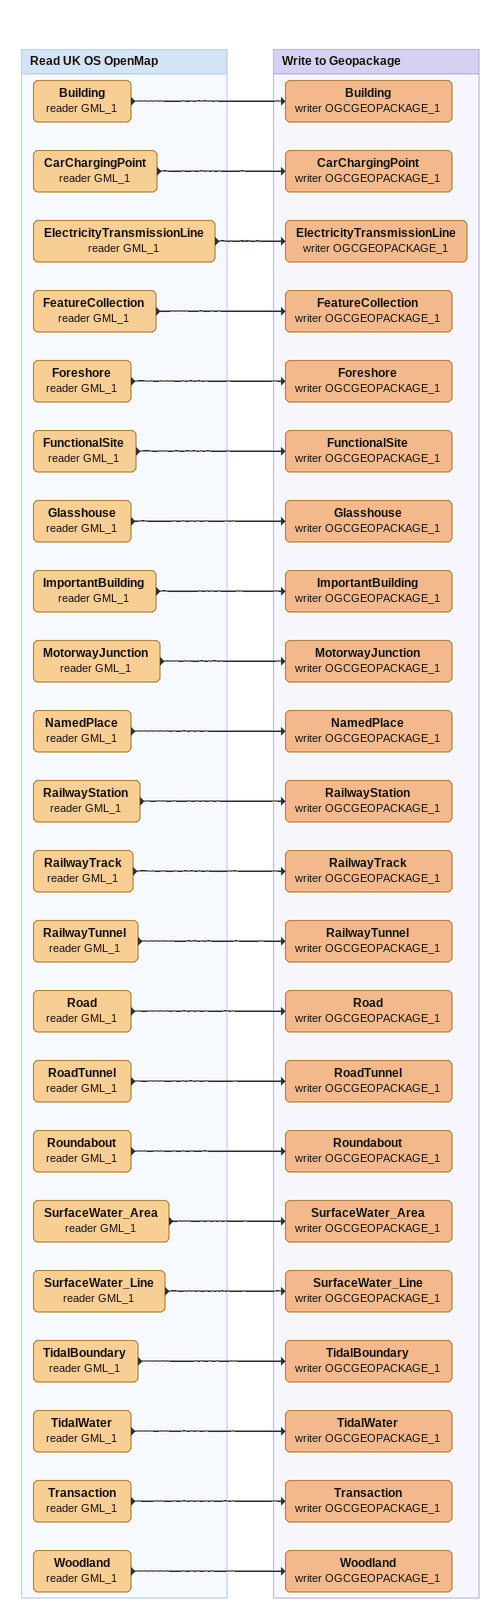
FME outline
Bookmark: Read UK OS OpenMap
ElectricityTransmissionLine (reader GML_1)
    -> ElectricityTransmissionLine (writer OGCGEOPACKAGE_1)
Building (reader GML_1)
    -> Building (writer OGCGEOPACKAGE_1)
CarChargingPoint (reader GML_1)
    -> CarChargingPoint (writer OGCGEOPACKAGE_1)
FeatureCollection (reader GML_1)
    -> FeatureCollection (writer OGCGEOPACKAGE_1)
Foreshore (reader GML_1)
    -> Foreshore (writer OGCGEOPACKAGE_1)
FunctionalSite (reader GML_1)
    -> FunctionalSite (writer OGCGEOPACKAGE_1)
Glasshouse (reader GML_1)
    -> Glasshouse (writer OGCGEOPACKAGE_1)
ImportantBuilding (reader GML_1)
    -> ImportantBuilding (writer OGCGEOPACKAGE_1)
MotorwayJunction (reader GML_1)
    -> MotorwayJunction (writer OGCGEOPACKAGE_1)
NamedPlace (reader GML_1)
    -> NamedPlace (writer OGCGEOPACKAGE_1)
RailwayStation (reader GML_1)
    -> RailwayStation (writer OGCGEOPACKAGE_1)
RailwayTrack (reader GML_1)
    -> RailwayTrack (writer OGCGEOPACKAGE_1)
RailwayTunnel (reader GML_1)
    -> RailwayTunnel (writer OGCGEOPACKAGE_1)
Road (reader GML_1)
    -> Road (writer OGCGEOPACKAGE_1)
RoadTunnel (reader GML_1)
    -> RoadTunnel (writer OGCGEOPACKAGE_1)
Roundabout (reader GML_1)
    -> Roundabout (writer OGCGEOPACKAGE_1)
SurfaceWater_Area (reader GML_1)
    -> SurfaceWater_Area (writer OGCGEOPACKAGE_1)
SurfaceWater_Line (reader GML_1)
    -> SurfaceWater_Line (writer OGCGEOPACKAGE_1)
TidalBoundary (reader GML_1)
    -> TidalBoundary (writer OGCGEOPACKAGE_1)
TidalWater (reader GML_1)
    -> TidalWater (writer OGCGEOPACKAGE_1)
Transaction (reader GML_1)
    -> Transaction (writer OGCGEOPACKAGE_1)
Woodland (reader GML_1)
    -> Woodland (writer OGCGEOPACKAGE_1)

Bookmark: Write to Geopackage
ElectricityTransmissionLine (writer OGCGEOPACKAGE_1)
Building (writer OGCGEOPACKAGE_1)
CarChargingPoint (writer OGCGEOPACKAGE_1)
FeatureCollection (writer OGCGEOPACKAGE_1)
Foreshore (writer OGCGEOPACKAGE_1)
FunctionalSite (writer OGCGEOPACKAGE_1)
Glasshouse (writer OGCGEOPACKAGE_1)
ImportantBuilding (writer OGCGEOPACKAGE_1)
MotorwayJunction (writer OGCGEOPACKAGE_1)
NamedPlace (writer OGCGEOPACKAGE_1)
RailwayStation (writer OGCGEOPACKAGE_1)
RailwayTrack (writer OGCGEOPACKAGE_1)
RailwayTunnel (writer OGCGEOPACKAGE_1)
Road (writer OGCGEOPACKAGE_1)
RoadTunnel (writer OGCGEOPACKAGE_1)
Roundabout (writer OGCGEOPACKAGE_1)
SurfaceWater_Area (writer OGCGEOPACKAGE_1)
SurfaceWater_Line (writer OGCGEOPACKAGE_1)
TidalBoundary (writer OGCGEOPACKAGE_1)
TidalWater (writer OGCGEOPACKAGE_1)
Transaction (writer OGCGEOPACKAGE_1)
Woodland (writer OGCGEOPACKAGE_1)
